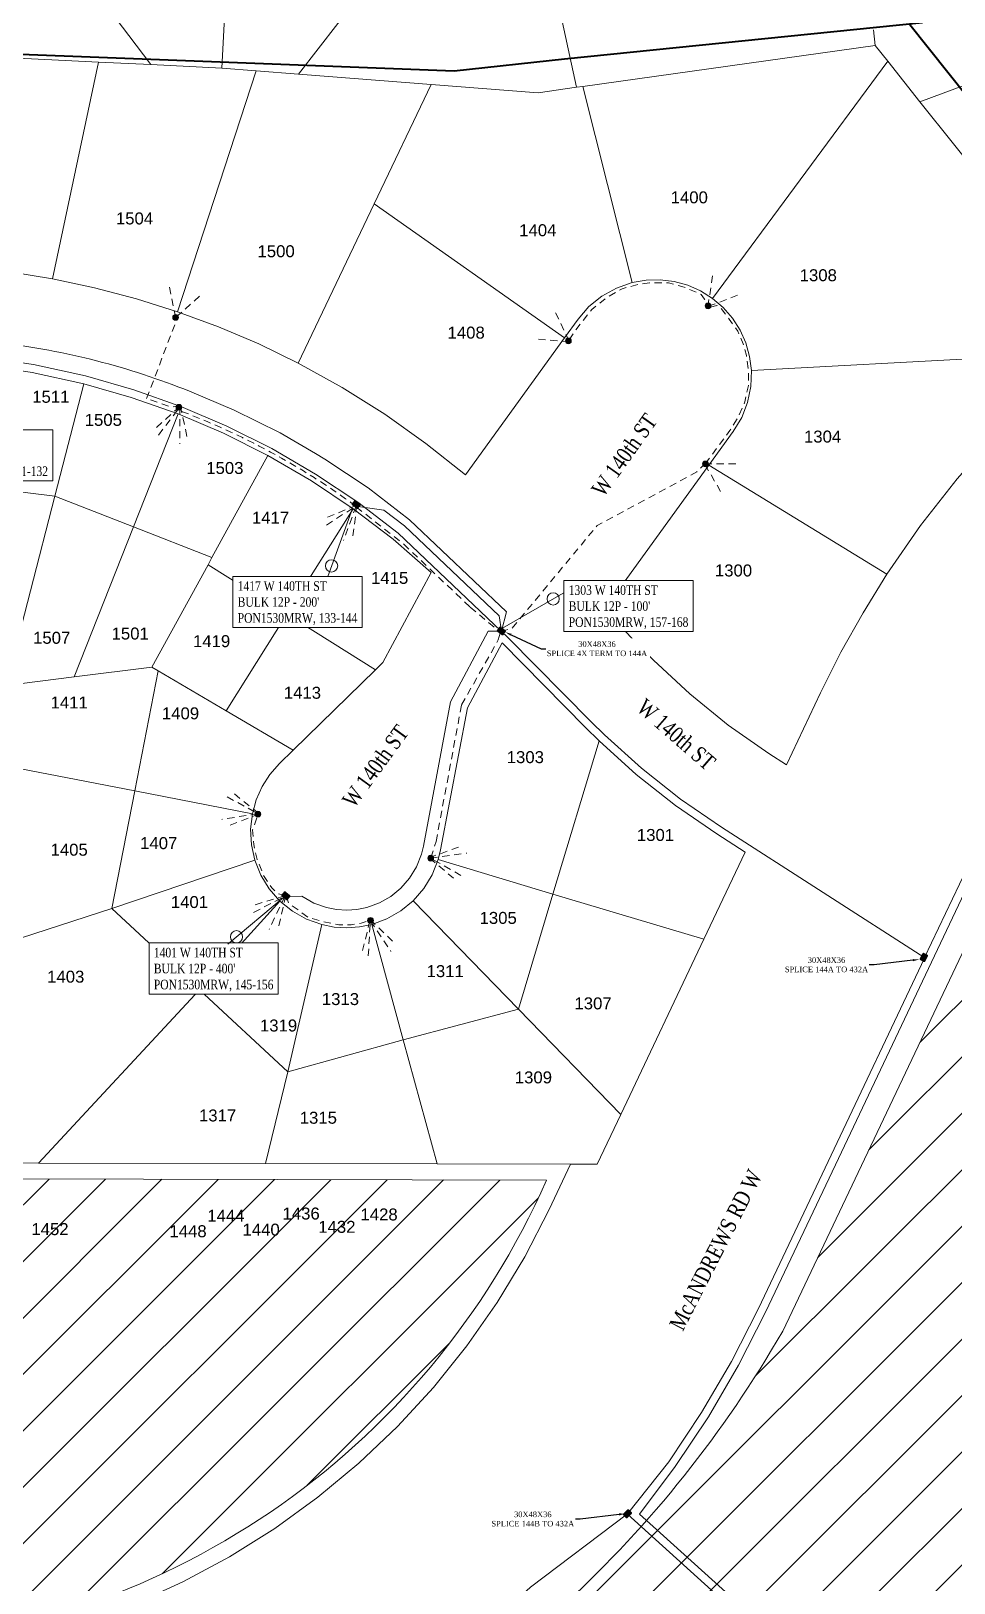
# Model space of a CAD drawing. Header units: feet. Extents: x 865220 to 5618803, y -2240498 to 1935234.
# Drawn here: x 2807128 to 2807706, y 966606 to 967578 of the extents above; entities that cross this region are included whole.
import ezdxf
from ezdxf import colors
from ezdxf.entities.mleader import LeaderData, LeaderLine
from ezdxf.enums import TextEntityAlignment as Align
from ezdxf.lldxf.tags import DXFTag
from ezdxf.math import Vec2, Vec3

# ---------------------------------------------------------------- set-up
doc = ezdxf.new("R2010")
doc.units = ezdxf.units.FT
doc.header["$LTSCALE"] = 0.015
doc.header["$MEASUREMENT"] = 0
doc.linetypes.add('DASHED', pattern=[5, 3, -2])
for name, color, linetype in [('144A', 112, '144A'), ('144B', 112, '144B'), ('432A', 112, '432A'), ('48A', 112, '48A'), ('Dakota County Addresses', 7, 'Continuous'), ('Dakota County Parcels', 7, 'Continuous'), ('DETAIL', 7, 'Continuous'), ('DROP BURIED', 7, 'DASHED'), ('NOTES', 7, 'Continuous'), ('PROP_TEL', 6, 'Continuous'), ('STREET NAME', 7, 'Continuous'), ('TAIL', 1, 'MST'), ('TELEPHONE STRUCT-PROP', 6, 'Continuous'), ('TERMINALS', 7, 'Continuous')]:
    doc.layers.add(name, color=color, linetype=linetype)
doc.layers.add('RUNNING LINE (UNDERGROUND)', color=10, linetype='Continuous', lineweight=40)
doc.layers.add('WORK BOUNDARY', color=110, linetype='Continuous', lineweight=40)
doc.styles.add('Dimensions 100', font='arial.ttf')
doc.styles.add('Line', font='txt.shx', dxfattribs={"height": 3})
doc.styles.add('SIMPLEX', font='times.ttf', dxfattribs={"width": 0.8})
doc.styles.get("Standard").update_dxf_attribs({"font": 'times.ttf'})
doc.styles.add('Utilities', font='arial.ttf', dxfattribs={"height": 2.5})
tags = doc.linetypes.add('144A', pattern='A,80,-5,["144A",Line,S=1.5,R=0,X=0,Y=-1.5],-24', length=109).pattern_tags.tags
tags[6] = DXFTag(74, 10)
tags = doc.linetypes.add('144B', pattern='A,80,-5,["144B",Line,S=1.5,R=0,X=0,Y=-1.5],-24', length=109).pattern_tags.tags
tags[6] = DXFTag(74, 10)
tags = doc.linetypes.add('432A', pattern='A,80,-5,["432A",Line,S=1.5,R=0,X=0,Y=-1.5],-24', length=109).pattern_tags.tags
tags[6] = DXFTag(74, 10)
tags = doc.linetypes.add('48A', pattern='A,80,-5,["48A",Line,S=1.5,R=0,X=0,Y=-1.5],-20', length=105).pattern_tags.tags
tags[6] = DXFTag(74, 10)
tags = doc.linetypes.add('MST', pattern='A,5,-5,5,-5,["TAIL",Line,S=1.5,R=0,X=0,Y=-1.5],-20', length=40).pattern_tags.tags
tags[10] = DXFTag(74, 10)

# ---------------------------------------------------------------- blocks, each defined once
blk = doc.blocks.new('ACMAP_ANN_TEMPLATE_Dakota County Addresses')
at = {"layer": 'Dakota County Addresses', "style": 'Dimensions 100'}
blk.add_attdef('DakotaCountyAddress', text='', height=50, dxfattribs=at).set_placement((0, 0), align=Align.CENTER)
blk = doc.blocks.new('NEW HH')
at = {"ltscale": 40, "true_color": 0xffffff}
h = blk.add_hatch(color=7, dxfattribs=at)
h.dxf.hatch_style = 1
h.paths.add_polyline_path([(-0.061, -0.031, 0.414214), (-0.046, -0.046), (0.046, -0.046, 0.414214), (0.061, -0.031), (0.061, 0.031, 0.414214), (0.046, 0.046), (-0.046, 0.046, 0.414214), (-0.061, 0.031)])
at = {"layer": 'RUNNING LINE (UNDERGROUND)', "color": 6, "lineweight": 0, "const_width": 0.005, "flags": 128}
blk.add_lwpolyline([(-0.061, 0.031), (-0.061, -0.031, 0.414214), (-0.046, -0.046), (0.046, -0.046, 0.414214), (0.061, -0.031), (0.061, 0.031, 0.414214), (0.046, 0.046), (-0.046, 0.046, 0.414214)], format="xyb", close=True, dxfattribs=at)
at = {"layer": 'TELEPHONE STRUCT-PROP', "color": 18, "true_color": 0x000000, "style": 'Utilities'}
blk.add_text('HH', height=0.05, dxfattribs=at).set_placement((0, 0), align=Align.MIDDLE_CENTER)
blk = doc.blocks.new('Proposed FlowerPot')
at = {"lineweight": 5, "ltscale": 100, "true_color": 0xffffff}
h = blk.add_hatch(color=7, dxfattribs=at)
h.dxf.hatch_style = 1
h.paths.add_polyline_path([(-0.06, 0, 0.414214), (0, -0.06, 0.414214), (0.06, 0, 0.414214), (0, 0.06, 0.414214)])
at = {"lineweight": 5, "ltscale": 100}
blk.add_circle((0, 0), 0.0604, dxfattribs=at)
at = {"layer": 'RUNNING LINE (UNDERGROUND)', "color": 6, "lineweight": 5, "const_width": 0.00907, "flags": 128}
blk.add_lwpolyline([(-0.06, 0, -0.414214), (0, 0.06, -0.414214), (0.06, 0, -0.414214), (0, -0.06, -0.414214), (-0.06, 0)], format="xyb", dxfattribs=at)
at = {"color": 18, "linetype": 'ByBlock', "lineweight": 5, "ltscale": 100, "true_color": 0x000000, "style": 'Dimensions 100'}
blk.add_text('F', height=0.0744, dxfattribs=at).set_placement((-0.029, -0.037))
blk = doc.blocks.new('TERMINAL')
at = {"lineweight": 5, "ltscale": 0.5, "flags": 128}
blk.add_lwpolyline([(-0.07, -0.65), (-0.07, 44.75)], dxfattribs=at)
at = {"lineweight": 5, "ltscale": 0.5}
blk.add_circle((-0.07, 37.61), 3.83, dxfattribs=at)

msp = doc.modelspace()

# ---------------------------------------------------------------- hatches: boundary and pattern name
at = {"layer": 'NOTES', "lineweight": 5, "ltscale": 100}
h = msp.add_hatch(dxfattribs=at)
h.set_pattern_fill('ANSI31', color=30, scale=200)
edge = h.paths.add_edge_path()
edge.add_arc((2805562.9, 967567.77), 1316.08, 280.27088, 289.14718)
edge.add_arc((2807121.93, 963448.79), 3088.79, 104.28152, 111.40668, ccw=False)
edge.add_line((2806359.96, 966442.13), (2806839.68, 966548.74))
edge.add_arc((2807023.88, 965534.63), 1030.7, 90.12884, 100.29437, ccw=False)
edge.add_arc((2807001.49, 967056.18), 491.26, 272.3417, 336.23602)
edge.add_line((2807451.09, 966858.21), (2807114.79, 966859))
edge.add_line((2807114.79, 966859), (2806712.47, 966850.16))
edge.add_line((2806712.47, 966850.16), (2805791.33, 966822.85))
edge.add_line((2805791.33, 966822.85), (2805797.56, 966272.78))

# ---------------------------------------------------------------- linework, layer by layer
at = {"layer": '144A', "lineweight": 5, "ltscale": 100, "flags": 128}
msp.add_lwpolyline([(2806163.47, 967104.7), (2806164.04, 967105.03), (2806169.72, 967108.25), (2806196.43, 967122.89), (2806223.76, 967136.58), (2806264.05, 967154.05), (2806306.04, 967170.26), (2806308.09, 967170.03), (2806308.54, 967170.05), (2806308.99, 967170.13), (2806309.87, 967170.46), (2806459.07, 967217.94), (2806520.25, 967237.41), (2806617.23, 967268.27), (2806702, 967295.25), (2806829.15, 967335.72), (2806885.67, 967353.7), (2806911.88, 967361.27), (2806944.95, 967368.67), (2806978.46, 967373.84), (2807012.22, 967376.77), (2807040.55, 967377.46), (2807068.85, 967376.57), (2807097.08, 967374.1), (2807130.04, 967369.15), (2807162.62, 967362.06), (2807192.73, 967353.43), (2807222.26, 967342.98), (2807251.07, 967330.68), (2807279.07, 967316.66), (2807306.57, 967300.63), (2807333.02, 967282.93), (2807358.28, 967263.57), (2807426.82, 967198.29), (2807479.01, 967145.42), (2807487.42, 967137.12), (2807510.54, 967116.27), (2807534.92, 967096.99), (2807560.56, 967079.28), (2807687.84, 966997.48)], dxfattribs=at)
at = {"layer": '144B', "lineweight": 5, "ltscale": 100, "flags": 128}
msp.add_lwpolyline([(2807501.88, 966648.87), (2807617.88, 966544.01), (2807648.11, 966515.2), (2807676.73, 966484.88), (2807703.7, 966453.09), (2807729.01, 966419.87), (2807747.46, 966394.25), (2807758.24, 966379.29), (2807781.22, 966349.44), (2807806.1, 966321.05), (2807832.74, 966294.29), (2807861.01, 966269.27), (2807890.81, 966246.1), (2807922.03, 966224.86), (2807954.52, 966205.64), (2807988.17, 966188.52), (2808022.76, 966173.6), (2808361.76, 966040.03), (2808370.74, 966068.27), (2808380.16, 966105.26), (2808387.61, 966143.75), (2808392.81, 966182.61), (2808395.74, 966221.7), (2808396.4, 966260.97), (2808395.97, 966304.06), (2808391.95, 966701.22), (2808391.55, 966741.22), (2808390.42, 966862.01), (2808389.52, 966951.05), (2808564.01, 966950.64), (2808568.44, 966950.63), (2808594.67, 966950.57), (2808610.8, 966950.23), (2808653.95, 966948.5), (2808865.41, 966940.02), (2808878.3, 966939.5), (2808910.79, 966937.28), (2808943.03, 966933.26), (2808975.07, 966927.43), (2809079.31, 966905.41), (2809114.35, 966899.25), (2809149.83, 966895.5), (2809185.39, 966894.2), (2809571.62, 966893.3), (2809590.45, 966800.72), (2809594.53, 966772.93), (2809597.08, 966744.96), (2809598.11, 966716.89), (2809598.23, 966703.38), (2809600.95, 966399.49), (2809601.04, 966389.49), (2809601.13, 966379.49), (2809602.76, 966197.49), (2809603.93, 966067.02), (2809603.99, 966059.68), (2809604.12, 966045.21), (2809604.17, 966038.93), (2809607.29, 965690.27), (2809607.47, 965670.27), (2809607.47, 965670.27), (2809607.75, 965640.3), (2809228.98, 965641.74), (2809168.56, 965641.98), (2809128.56, 965642.14), (2809061.36, 965642.4), (2808952.83, 965641.66), (2808776.57, 965642.03)], dxfattribs=at)
at = {"layer": '432A', "lineweight": 5, "ltscale": 85, "flags": 128}
msp.add_lwpolyline([(2806764.53, 966517.33), (2806794.27, 966400.82), (2806917.56, 966418.9), (2806963.7, 966423.16), (2807009.91, 966424.96), (2807023.1, 966425.25), (2807059.37, 966427.5), (2807095.4, 966431.83), (2807131.13, 966438.23), (2807166.43, 966446.69), (2807201.18, 966457.16), (2807235.27, 966469.62), (2807268.59, 966484.03), (2807299.94, 966499.78), (2807330.36, 966517.26), (2807359.77, 966536.41), (2807388.06, 966557.17), (2807415.15, 966579.47), (2807441.06, 966603.34), (2807501.8, 966649.28), (2807527.63, 966681.7), (2807548.18, 966712.61), (2807566.9, 966744.66), (2807583.78, 966777.8), (2807627.45, 966869.95), (2807687.8, 966997.39)], dxfattribs=at)
at = {"layer": '48A', "lineweight": 5, "ltscale": 100, "flags": 128}
msp.add_lwpolyline([(2807687.67, 966997.77), (2807740.2, 967108.08), (2807755.75, 967138.23), (2807773.34, 967167.32), (2807792.85, 967195.17), (2807814.2, 967221.63), (2807837.29, 967246.58), (2807862.01, 967269.93), (2807888.25, 967291.55), (2807915.89, 967311.34), (2807944.81, 967329.23), (2807974.86, 967345.12), (2808005.93, 967358.94), (2808037.85, 967370.64), (2808070.41, 967380.12), (2808268.43, 967430.61), (2808388.18, 967461.16), (2808561.98, 967505.47), (2808701.95, 967541.16), (2808738.68, 967549.81), (2808744.9, 967551.13), (2808747.62, 967551.59), (2808792.52, 967559.96), (2808840.54, 967566.56), (2808888.83, 967570.9), (2808937.27, 967572.98), (2808985.74, 967572.79), (2809023.03, 967570.65), (2809069.88, 967566.17), (2809070.47, 967791.25)], dxfattribs=at)
at = {"layer": 'Dakota County Parcels', "lineweight": 5}
for p, q in [((2807083.49, 967715.35), (2807203.45, 967557.12)), ((2807255.49, 967702.3), (2807247.86, 967554.92)), ((2807295.88, 967551.19), (2807392.7, 967675.9)), ((2807443.63, 967663.54), (2807469.83, 967542.89)), ((2807684.85, 967533.87), (2807856.59, 967597.52)), ((2807655.78, 967578.89), (2807656.84, 967569.09)), ((2807473.85, 967543.45), (2807656.84, 967569.09)), ((2807656.84, 967569.09), (2807664.68, 967559.23)), ((2807070.8, 967563.69), (2807170.68, 967558.74)), ((2807141.81, 967422.91), (2807170.68, 967558.74)), ((2807170.68, 967558.74), (2807203.45, 967557.12)), ((2807555.05, 967410.67), (2807664.68, 967559.23)), ((2807664.68, 967559.23), (2807684.85, 967533.87)), ((2807203.45, 967557.12), (2807247.86, 967554.92)), ((2807220.13, 967402.3), (2807269.29, 967553.25)), ((2807247.86, 967554.92), (2807269.29, 967553.25)), ((2807269.29, 967553.25), (2807295.88, 967551.19)), ((2807295.88, 967551.19), (2807378.95, 967544.72)), ((2807343.18, 967469.84), (2807378.95, 967544.72)), ((2807378.95, 967544.72), (2807445.81, 967539.52)), ((2807445.81, 967539.52), (2807469.83, 967542.89)), ((2807469.83, 967542.89), (2807473.85, 967543.45)), ((2807473.85, 967543.45), (2807504.79, 967420.57)), ((2807684.85, 967533.87), (2807800.75, 967388.14)), ((2807295.56, 967370.14), (2807343.18, 967469.84)), ((2807343.18, 967469.84), (2807462.47, 967386.02)), ((2807462.47, 967386.02), (2807470.84, 967397.58)), ((2807400.3, 967300.18), (2807462.47, 967386.02)), ((2807579.34, 967365.56), (2807786.55, 967376.5)), ((2807143.29, 967286.79), (2807161.4, 967357.21)), ((2807192.56, 967267.62), (2807220.44, 967338.32)), ((2807241.67, 967248.26), (2807276.69, 967312.26)), ((2807552.77, 967306.15), (2807664.13, 967237.83)), ((2807087.19, 967293.71), (2807143.29, 967286.79)), ((2807112.8, 967168.22), (2807143.29, 967286.79)), ((2807143.29, 967286.79), (2807192.56, 967267.62)), ((2807288.66, 967212.8), (2807330.11, 967278.87)), ((2807155.46, 967173.52), (2807192.56, 967267.62)), ((2807192.56, 967267.62), (2807241.67, 967248.26)), ((2807239.23, 967243.8), (2807241.67, 967248.26)), ((2807204.08, 967179.55), (2807239.23, 967243.8)), ((2807239.23, 967243.8), (2807288.66, 967212.8)), ((2807348.65, 967182.49), (2807378.9, 967239.02)), ((2807250.64, 967152.2), (2807288.66, 967212.8)), ((2807288.66, 967212.8), (2807344.08, 967178.03)), ((2807487.12, 967215.49), (2807518.17, 967184.04)), ((2807155.46, 967173.52), (2807204.08, 967179.55)), ((2807204.08, 967179.55), (2807207.97, 967177.27)), ((2807344.08, 967178.03), (2807348.65, 967182.49)), ((2807112.8, 967168.22), (2807155.46, 967173.52)), ((2807193.35, 967102.08), (2807207.97, 967177.27)), ((2807207.97, 967177.27), (2807250.64, 967152.2)), ((2807292.5, 967127.6), (2807344.08, 967178.03)), ((2807601.3, 967118.47), (2807622.68, 967163.63)), ((2807250.64, 967152.2), (2807292.5, 967127.6)), ((2807455.14, 967037.47), (2807483.99, 967133.48)), ((2807283.92, 967119.21), (2807292.5, 967127.6)), ((2807590.23, 967125.59), (2807601.3, 967118.47)), ((2807109.18, 967118.45), (2807193.35, 967102.08)), ((2807179.03, 967028.4), (2807193.35, 967102.08)), ((2807193.35, 967102.08), (2807266.97, 967087.76)), ((2807549.52, 967009.12), (2807575.41, 967063.8)), ((2807179.03, 967028.4), (2807268.49, 967058.78)), ((2807383.32, 967059.05), (2807455.14, 967037.47)), ((2807233.98, 966977.43), (2807284.24, 967033.11)), ((2807367.63, 967033.25), (2807433.48, 966965.37)), ((2807433.48, 966965.37), (2807455.14, 967037.47)), ((2807455.14, 967037.47), (2807549.52, 967009.12)), ((2807114.21, 967007.25), (2807179.03, 967028.4)), ((2807179.03, 967028.4), (2807233.98, 966977.43)), ((2807289.21, 966926.11), (2807310.44, 967018.34)), ((2807341.67, 967018.44), (2807361.43, 966946.1)), ((2807497.54, 966899.32), (2807549.52, 967009.12)), ((2807133.19, 966868.96), (2807233.98, 966977.43)), ((2807233.98, 966977.43), (2807289.21, 966926.11)), ((2807361.43, 966946.1), (2807433.48, 966965.37)), ((2807433.48, 966965.37), (2807497.54, 966899.32)), ((2807289.21, 966926.11), (2807361.43, 966946.1)), ((2807361.43, 966946.1), (2807382.66, 966868.37)), ((2807275.18, 966868.63), (2807289.21, 966926.11)), ((2807482.78, 966868.26), (2807497.54, 966899.32)), ((2807114.69, 966869), (2807133.19, 966868.96)), ((2807133.19, 966868.96), (2807275.18, 966868.63)), ((2807275.18, 966868.63), (2807382.66, 966868.37)), ((2807382.66, 966868.37), (2807466.15, 966868.18)), ((2807452.73, 966839.82), (2807466.15, 966868.18)), ((2807466.15, 966868.18), (2807482.78, 966868.26))]:
    msp.add_line(p, q, dxfattribs=at)
for points in [[(2807141.81, 967422.91), (2807115.14, 967427.23), (2807088.29, 967430.26), (2807061.33, 967432.01)], [(2807220.13, 967402.3), (2807194.36, 967410.42), (2807168.24, 967417.29), (2807141.81, 967422.91)], [(2807555.05, 967410.67), (2807547.59, 967415.36), (2807539.53, 967418.91), (2807531.03, 967421.25), (2807522.28, 967422.31), (2807513.47, 967422.08), (2807504.79, 967420.57)], [(2808269.66, 967425.76), (2808071.73, 967375.3), (2808039.41, 967365.88), (2808007.81, 967354.3), (2807977.05, 967340.62), (2807947.29, 967324.89), (2807918.66, 967307.18), (2807891.3, 967287.58), (2807865.32, 967266.17), (2807840.84, 967243.07), (2807817.98, 967218.36), (2807796.85, 967192.16), (2807777.53, 967164.59), (2807760.11, 967135.78), (2807744.69, 967105.87), (2807631.97, 966867.81), (2807588.27, 966775.59), (2807571.29, 966742.26), (2807552.42, 966709.97), (2807531.72, 966678.82), (2807509.25, 966648.91)], [(2807504.79, 967420.57), (2807494.92, 967417.15), (2807485.79, 967412.06), (2807477.68, 967405.48), (2807470.84, 967397.58)], [(2807295.56, 967370.14), (2807270.94, 967382.08), (2807245.78, 967392.8), (2807220.13, 967402.3)], [(2807487.12, 967215.49), (2807552.77, 967306.15), (2807568.02, 967327.2), (2807573.27, 967335.93), (2807576.97, 967345.41), (2807579.01, 967355.38), (2807579.34, 967365.56), (2807578.23, 967374.3), (2807575.85, 967382.78), (2807572.25, 967390.83), (2807567.51, 967398.26), (2807561.74, 967404.92), (2807555.05, 967410.67)], [(2807786.55, 967376.5), (2807758.9, 967351.73), (2807732.75, 967325.38), (2807708.18, 967297.55), (2807685.28, 967268.34), (2807664.13, 967237.83)], [(2807378.9, 967239.02), (2807355.12, 967259.7), (2807330.11, 967278.87), (2807303.92, 967296.39), (2807276.69, 967312.26), (2807248.96, 967326.15), (2807220.44, 967338.32), (2807191.21, 967348.66), (2807161.4, 967357.21), (2807129.14, 967364.23), (2807096.49, 967369.13), (2807068.56, 967371.57), (2807040.53, 967372.46), (2807012.5, 967371.78), (2806979.06, 967368.88), (2806945.88, 967363.75), (2806913.12, 967356.42), (2806887.12, 967348.92), (2806830.67, 967330.95)], [(2807400.3, 967300.18), (2807375.63, 967319.84), (2807349.89, 967338.1), (2807323.17, 967354.88), (2807295.56, 967370.14)], [(2807664.13, 967237.83), (2807649.22, 967213.72), (2807635.4, 967188.97), (2807622.68, 967163.63)], [(2807284.24, 967033.11), (2807292.1, 967026.73), (2807300.92, 967021.76), (2807310.44, 967018.34), (2807318.19, 967016.82), (2807326.06, 967016.32), (2807333.94, 967016.87), (2807341.67, 967018.44), (2807351.11, 967021.9), (2807359.85, 967026.88), (2807367.63, 967033.25), (2807374.3, 967040.92), (2807379.58, 967049.6), (2807383.32, 967059.05), (2807384.82, 967065.23), (2807401.55, 967154.19), (2807423.26, 967194.77)], [(2807423.26, 967194.77), (2807475.48, 967141.89), (2807483.99, 967133.48), (2807507.31, 967112.45), (2807531.95, 967092.97), (2807557.79, 967075.12), (2807575.41, 967063.8)], [(2807518.17, 967184.04), (2807540.74, 967162.81), (2807564.8, 967143.3), (2807590.23, 967125.59)], [(2807283.92, 967119.21), (2807277.95, 967112.4), (2807273.06, 967104.78), (2807269.38, 967096.5), (2807266.97, 967087.76)], [(2807266.97, 967087.76), (2807265.9, 967078.06), (2807266.41, 967068.31), (2807268.49, 967058.78)], [(2807268.49, 967058.78), (2807272.27, 967049.37), (2807277.57, 967040.73), (2807284.24, 967033.11)], [(2807223.42, 966606.55), (2807252.77, 966622.32), (2807281.01, 966640.01), (2807308, 966659.55), (2807333.62, 966680.86), (2807357.77, 966703.83), (2807380.32, 966728.36), (2807401.18, 966754.34), (2807420.26, 966781.66), (2807437.47, 966810.2), (2807452.73, 966839.82)], [(2808255.91, 966087.11), (2808024.67, 966178.22), (2807990.29, 966193.05), (2807956.93, 966210.02), (2807924.71, 966229.08), (2807893.76, 966250.14), (2807864.2, 966273.12), (2807836.17, 966297.93), (2807809.76, 966324.46), (2807785.09, 966352.62), (2807762.25, 966382.28), (2807751.51, 966397.18), (2807733.02, 966422.84), (2807707.6, 966456.23), (2807680.45, 966488.22), (2807651.65, 966518.73), (2807621.28, 966547.68), (2807509.25, 966648.91)], [(2807120.15, 966569.01), (2807146.71, 966576.24), (2807172.82, 966584.93), (2807198.42, 966595.04), (2807223.42, 966606.55)]]:
    msp.add_lwpolyline(points, dxfattribs=at)
at = {"layer": 'DROP BURIED', "lineweight": 5, "ltscale": 100}
for points in [[(2807570.74, 967412.68), (2807552.08, 967405.5), (2807555.19, 967425.26)], [(2807233.96, 967411.95), (2807219.01, 967398.67), (2807214.98, 967418.26)], [(2807200.78, 967347.86), (2807219.94, 967398.24)], [(2807456.79, 967401.62), (2807465.44, 967383.58), (2807445.5, 967385.11)], [(2807207.07, 967329.83), (2807221.87, 967343.28), (2807226.12, 967323.74)], [(2807208.22, 967325.06), (2807221.54, 967342.54), (2807221.56, 967319.53)], [(2807560.1, 967289.66), (2807550.09, 967306.97), (2807570.09, 967306.99)], [(2807313.43, 967268.65), (2807331.89, 967280.59), (2807324.11, 967258.93)], [(2807313.96, 967273.53), (2807332.44, 967281.17), (2807329.82, 967261.34)], [(2807332.05, 967280.02), (2807361.72, 967256.72), (2807403.34, 967217.16), (2807420.17, 967202.98)], [(2807378.73, 967060.25), (2807381.98, 967070.37), (2807397.92, 967156), (2807420.94, 967196.64), (2807422.39, 967201.82)], [(2807251.18, 967098.29), (2807270.55, 967087.91), (2807247.84, 967084.24)], [(2807255.7, 967100.19), (2807271.33, 967087.7), (2807252.71, 967080.41)], [(2807392.97, 967047.32), (2807377.69, 967060.22), (2807396.5, 967067.01)], [(2807397.54, 967049.09), (2807378.46, 967060), (2807401.26, 967063.05)], [(2807267.79, 967026.01), (2807287.35, 967036.04), (2807277.44, 967015.27)], [(2807268.8, 967030.81), (2807287.96, 967036.56), (2807283.36, 967017.1)], [(2807335.92, 967002.01), (2807340.67, 967021.43), (2807355.12, 967007.61)], [(2807339.54, 966998.7), (2807340.81, 967020.64), (2807353.7, 967001.58)]]:
    msp.add_lwpolyline(points, dxfattribs=at)
at = {"layer": 'DROP BURIED', "lineweight": 5, "ltscale": 100, "flags": 128}
for points in [[(2807465.22, 967384.74), (2807469.33, 967390.94), (2807479.5, 967403.74), (2807489.32, 967411.47), (2807498.46, 967416.7), (2807509.11, 967419.56), (2807515.66, 967420.4), (2807527.44, 967420.4), (2807537.32, 967417.75), (2807547.91, 967413.09), (2807550.07, 967410.1), (2807552.16, 967405.09)], [(2807550.45, 967306.97), (2807565.95, 967327.88), (2807571.12, 967336.37), (2807575.34, 967345.88), (2807577.46, 967356.06), (2807577.46, 967365.56), (2807576.31, 967374.8), (2807574.28, 967382.18), (2807570.85, 967390.06), (2807565.49, 967397.68), (2807559.79, 967405.03), (2807557.81, 967406.19), (2807553.57, 967405.22)], [(2807221.87, 967343.28), (2807216.1, 967342.63), (2807200.78, 967347.86)], [(2807422.48, 967201.91), (2807429.43, 967203.93), (2807482.88, 967268.34), (2807545.14, 967301.9), (2807550.45, 967306.97)], [(2807287.63, 967036.59), (2807282.66, 967037.73), (2807279.18, 967041.31), (2807273.79, 967049.47), (2807269.94, 967059.16), (2807267.81, 967068.55), (2807267.12, 967077.79), (2807270.52, 967087.2)], [(2807288.23, 967036.26), (2807289.59, 967031.94), (2807301.74, 967023.03), (2807311.48, 967020.06), (2807321.09, 967018.19), (2807328.78, 967018.19), (2807335.06, 967019.2), (2807340.33, 967021.02)]]:
    msp.add_lwpolyline(points, dxfattribs=at)
at = {"layer": 'DROP BURIED', "lineweight": 5, "ltscale": 100}
msp.add_lwpolyline([(2807331.78, 967280.54, 0.068057), (2807220.77, 967340.65)], format="xyb", dxfattribs=at)
at = {"layer": 'NOTES', "color": 30, "lineweight": 5, "ltscale": 100, "flags": 128}
msp.add_lwpolyline([(2805797.56, 966272.78, 0.03875), (2805994.56, 966324.5, -0.031099), (2806359.96, 966442.13), (2806839.68, 966548.74, -0.044385), (2807021.56, 966565.33, 0.286246), (2807451.09, 966858.21), (2807114.79, 966859), (2806712.47, 966850.16), (2805791.33, 966822.85)], format="xyb", close=True, dxfattribs=at)
at = {"layer": 'TAIL', "lineweight": 5, "ltscale": 100, "flags": 128}
msp.add_lwpolyline([(2807098.01, 967373.87), (2807109.36, 967382.81, -0.065429), (2807227.54, 967352.54), (2807255.68, 967340.68), (2807284.31, 967326.34), (2807306.52, 967313.39), (2807312.4, 967309.96), (2807339.43, 967291.88), (2807365.44, 967271.95), (2807426.04, 967214.29), (2807422.99, 967202.25)], format="xyb", dxfattribs=at)
for points in [[(2807331.78, 967280.54), (2807349.35, 967277.98), (2807362.19, 967268.14), (2807421.38, 967211.82), (2807422.99, 967202.25)], [(2807288.23, 967035.95), (2807297.97, 967036.05), (2807305.51, 967031.8), (2807313.38, 967028.97), (2807319.6, 967027.75), (2807326.03, 967027.35), (2807332.46, 967027.79), (2807338.67, 967029.05), (2807346.47, 967031.91), (2807353.6, 967035.98), (2807359.94, 967041.17), (2807365.38, 967047.43), (2807369.69, 967054.52), (2807372.81, 967062.4), (2807374.07, 967067.55), (2807391.05, 967157.89), (2807414.64, 967202.09), (2807422.67, 967202.19)]]:
    msp.add_lwpolyline(points, dxfattribs=at)
at = {"layer": 'WORK BOUNDARY', "ltscale": 50, "flags": 128}
for points in [[(2804166.47, 965487.11), (2805906.77, 965519.76), (2806966.93, 965560.67), (2809646.5, 965540.41), (2810561.43, 965418.8), (2810895.47, 965359.75), (2810780.44, 965811.75), (2810612.04, 966360.83), (2810098.16, 967658.07), (2809877.08, 967567.55), (2809652.41, 967541.65), (2809650.54, 967618.48), (2809641.35, 968182.84), (2808970.04, 968157.49), (2808539.33, 967891.82), (2808448.21, 967596.32), (2808366.09, 967565.84), (2807960.73, 967457.99), (2807836.84, 967383.16), (2807678.49, 967581.97)], [(2807686.5, 967583.3), (2807462.31, 967560.62), (2807393.36, 967552.97), (2806899.2, 967572.11), (2806620.71, 967499.97), (2806189.02, 967373.56), (2805973.81, 967361.47), (2805750.65, 967352.51), (2805750.65, 966652.56), (2805236.29, 966652.56)]]:
    msp.add_lwpolyline(points, dxfattribs=at)

# ---------------------------------------------------------------- block references
at = {"lineweight": 5, "xscale": 40.00000000000001, "yscale": 40.00000000000001, "zscale": 40.00000000000001}
for p, rotation in [((2807332, 967281.52), 323.2419103394614), ((2807422.83, 967202.3), 323.2419103394614), ((2807287.93, 967036.4), 320.8001581279649), ((2807687.28, 966997.77), 62.46706457408401), ((2807501.79, 966649.22), 224.4210727938074)]:
    msp.add_blockref('NEW HH', p, dxfattribs=dict(at, rotation=rotation))
at = {"layer": 'Dakota County Addresses', "lineweight": 5, "xscale": 0.15, "yscale": 0.15, "zscale": 0.15}
for p, values in [((2807540.47, 967470.2), {'DakotaCountyAddress': '1400'}), ((2807193.22, 967456.99), {'DakotaCountyAddress': '1504'}), ((2807445.66, 967449.61), {'DakotaCountyAddress': '1404'}), ((2807281.85, 967436.44), {'DakotaCountyAddress': '1500'}), ((2807621.23, 967421.42), {'DakotaCountyAddress': '1308'}), ((2807400.81, 967385.46), {'DakotaCountyAddress': '1408'}), ((2807140.84, 967345.25), {'DakotaCountyAddress': '1511'}), ((2807173.68, 967330.78), {'DakotaCountyAddress': '1505'}), ((2807623.92, 967320.32), {'DakotaCountyAddress': '1304'}), ((2807249.76, 967300.66), {'DakotaCountyAddress': '1503'}), ((2807278.36, 967269.5), {'DakotaCountyAddress': '1417'}), ((2807352.91, 967231.81), {'DakotaCountyAddress': '1415'}), ((2807568.16, 967236.45), {'DakotaCountyAddress': '1300'}), ((2807141.36, 967194.26), {'DakotaCountyAddress': '1507'}), ((2807190.51, 967196.93), {'DakotaCountyAddress': '1501'}), ((2807241.47, 967192.16), {'DakotaCountyAddress': '1419'}), ((2807152.31, 967153.73), {'DakotaCountyAddress': '1411'}), ((2807298.32, 967159.83), {'DakotaCountyAddress': '1413'}), ((2807222, 967146.92), {'DakotaCountyAddress': '1409'}), ((2807437.85, 967119.49), {'DakotaCountyAddress': '1303'}), ((2807208.36, 967065.63), {'DakotaCountyAddress': '1407'}), ((2807519.33, 967070.74), {'DakotaCountyAddress': '1301'}), ((2807152.31, 967061.5), {'DakotaCountyAddress': '1405'}), ((2807227.59, 967028.72), {'DakotaCountyAddress': '1401'}), ((2807420.86, 967018.78), {'DakotaCountyAddress': '1305'}), ((2807150.16, 966981.96), {'DakotaCountyAddress': '1403'}), ((2807387.69, 966985.42), {'DakotaCountyAddress': '1311'}), ((2807322.12, 966967.93), {'DakotaCountyAddress': '1313'}), ((2807480.24, 966965.23), {'DakotaCountyAddress': '1307'}), ((2807283.38, 966951.36), {'DakotaCountyAddress': '1319'}), ((2807442.9, 966918.86), {'DakotaCountyAddress': '1309'}), ((2807245.21, 966895), {'DakotaCountyAddress': '1317'}), ((2807308.28, 966893.58), {'DakotaCountyAddress': '1315'}), ((2807250.41, 966832.17), {'DakotaCountyAddress': '1444'}), ((2807297.51, 966833.57), {'DakotaCountyAddress': '1436'}), ((2807346.29, 966832.98), {'DakotaCountyAddress': '1428'}), ((2807140.3, 966823.81), {'DakotaCountyAddress': '1452'}), ((2807226.72, 966822.49), {'DakotaCountyAddress': '1448'}), ((2807272.46, 966823.48), {'DakotaCountyAddress': '1440'}), ((2807319.89, 966825.23), {'DakotaCountyAddress': '1432'})]:
    msp.add_blockref('ACMAP_ANN_TEMPLATE_Dakota County Addresses', p, dxfattribs=at).add_auto_attribs(values)
at = {"layer": 'PROP_TEL', "lineweight": 5, "xscale": 30, "yscale": 30, "zscale": 30}
for p in [(2807552.2, 967405.99), (2807218.91, 967398.74), (2807464.79, 967383.99), (2807221.01, 967342.45), (2807270.47, 967087.56), (2807378.62, 967059.97), (2807340.93, 967021)]:
    msp.add_blockref('Proposed FlowerPot', p, dxfattribs=at)
at = {"layer": 'PROP_TEL', "lineweight": 5, "xscale": 30.00000000000001, "yscale": 30.00000000000001, "zscale": 30.00000000000001, "rotation": 238.1713074541039}
msp.add_blockref('Proposed FlowerPot', (2807550.59, 967306.93), dxfattribs=at)
at = {"layer": 'TERMINALS', "lineweight": 5, "ltscale": 0.5, "rotation": 300.0000000000001}
msp.add_blockref('TERMINAL', (2807422.74, 967203.48), dxfattribs=at)

# ---------------------------------------------------------------- texts
at = {"layer": 'STREET NAME', "lineweight": 5, "ltscale": 40, "width": 0.8}
for s, rotation, p in [('W 140th ST ', 54.66117, (2807486.78, 967285.55)), ('W 140th ST ', 318.92715, (2807506.78, 967152.99)), ('W 140th ST ', 53.97144, (2807330.68, 967090.79)), ('McANDREWS RD W ', 62.98729, (2807536.47, 966763.18))]:
    msp.add_text(s, height=10, rotation=rotation, dxfattribs=at).set_placement(p)

# ---------------------------------------------------------------- next in the draw order: texts
at = {"layer": 'TERMINALS', "lineweight": 5, "ltscale": 0.5, "char_height": 6, "attachment_point": 1, "style": 'SIMPLEX', "bg_fill": 19, "box_fill_scale": 1.5, "bg_fill_color": 256, "bg_fill_transparency": 0}
for s, insert in [("1511 W 140TH ST^JBULK 12P - 500'\\PPON1530MRW, 121-132", (2807064.17, 967325.37)), ("1303 W 140TH ST^JBULK 12P - 100'\\PPON1530MRW, 157-168", (2807465, 967230.86)), ("1401 W 140TH ST^JBULK 12P - 400'\\PPON1530MRW, 145-156", (2807205.28, 967003.81))]:
    msp.add_mtext(s, dxfattribs=dict(at, insert=insert))

# ---------------------------------------------------------------- next in the draw order: hatches: boundary and pattern name
at = {"layer": 'NOTES', "lineweight": 5, "ltscale": 100}
h = msp.add_hatch(dxfattribs=at)
h.set_pattern_fill('ANSI31', color=5, scale=200)
edge = h.paths.add_edge_path()
edge.add_line((2808585.75, 966658.36), (2808679.45, 966570.97))
edge.add_line((2808679.45, 966570.97), (2808784.86, 966570.97))
edge.add_line((2808784.86, 966570.97), (2808920.71, 966667.72))
edge.add_line((2808920.71, 966667.72), (2808911.34, 966688.01))
edge.add_line((2808911.34, 966688.01), (2809026.12, 966839.38))
edge.add_line((2809026.12, 966839.38), (2809145.11, 966908.2))
edge.add_line((2809145.11, 966908.2), (2809580.79, 966912.1))
edge.add_line((2809580.79, 966912.1), (2809575.36, 967518.23))
edge.add_line((2809575.36, 967518.23), (2809295.05, 967522.13))
edge.add_line((2809295.05, 967522.13), (2809042.07, 967556.46))
edge.add_arc((2808991.4, 966235.6), 1321.83, 87.80277, 104.00068)
edge.add_line((2808671.6, 967518.17), (2808403, 967446.38))
edge.add_line((2808403, 967446.38), (2808407.65, 966964.59))
edge.add_line((2808407.65, 966964.59), (2808623.94, 966965.13))
edge.add_line((2808623.94, 966965.13), (2808630.98, 966738.85))
edge.add_line((2808630.98, 966738.85), (2808608.33, 966689.69))
edge.add_line((2808608.33, 966689.69), (2808585.75, 966658.36))
edge = h.paths.add_edge_path()
edge.add_line((2808567.78, 966371.89), (2808568.96, 966038.58))
edge.add_line((2808568.96, 966038.58), (2808782.28, 966038.58))
edge.add_line((2808782.28, 966038.58), (2809009.74, 965920.81))
edge.add_arc((2809084.84, 966597.94), 681.29, 263.67137, 306.6769)
edge.add_arc((2809559.5, 965978.94), 99.29, 82.81943, 133.01261, ccw=False)
edge.add_line((2809571.91, 966077.45), (2809729.53, 966057.29))
edge.add_line((2809729.53, 966057.29), (2809731.8, 965834.8))
edge.add_line((2809731.8, 965834.8), (2810136.34, 965829.57))
edge.add_line((2810136.34, 965829.57), (2810457.06, 965805.2))
edge.add_line((2810457.06, 965805.2), (2810531.7, 965807.42))
edge.add_line((2810531.7, 965807.42), (2810491.81, 966235.39))
edge.add_arc((2809026.52, 965994.51), 1484.96, 9.33547, 22.10315)
edge.add_line((2810402.35, 966553.26), (2810199.74, 967067.35))
edge.add_line((2810199.74, 967067.35), (2810185.7, 967061.45))
edge.add_line((2810185.7, 967061.45), (2809983.86, 967561.78))
edge.add_arc((2809631.24, 969102.52), 1580.57, 273.00627, 282.89117, ccw=False)
edge.add_line((2809714.13, 967524.12), (2809719.79, 966815.4))
edge.add_line((2809719.79, 966815.4), (2809038.25, 966820.6))
edge.add_line((2809038.25, 966820.6), (2808936.77, 966687.91))
edge.add_line((2808936.77, 966687.91), (2808953.14, 966664.12))
edge.add_line((2808953.14, 966664.12), (2808567.78, 966371.89))
h.paths.add_polyline_path([(2808410.39, 966316.13), (2808546.88, 966314.54), (2808549.26, 966391.46), (2808764.31, 966550.06), (2808657.18, 966550.85), (2808553.23, 966658.7), (2808586.62, 966697.87), (2808609.63, 966739.11), (2808608.84, 966874.71), (2808407.28, 966873.92)])
edge = h.paths.add_edge_path()
edge.add_line((2809727.52, 965824.07), (2810138.65, 965815.63))
edge.add_line((2810138.65, 965815.63), (2810540.62, 965793.12))
edge.add_arc((2809798.1, 965733.81), 744.89, -11.25725, 4.56668, ccw=False)
edge.add_line((2810528.65, 965588.4), (2810520.2, 965532.12))
edge.add_arc((2809474.87, 961792.5), 3882.98, 74.38285, 81.42009)
edge.add_line((2810054.17, 965632.02), (2809934.49, 965637.64))
edge.add_line((2809934.49, 965637.64), (2809816.22, 965639.76))
edge.add_arc((2809802.02, 965705.74), 67.5, 178.08732, 282.14544, ccw=False)
edge.add_line((2809734.56, 965707.99), (2809727.52, 965824.07))
edge = h.paths.add_edge_path()
edge.add_line((2809233.93, 965909.15), (2809238.2, 965652.76))
edge.add_line((2809238.2, 965652.76), (2809596.75, 965650.2))
edge.add_line((2809596.75, 965650.2), (2809591.65, 966058.74))
edge.add_line((2809591.65, 966058.74), (2809561.31, 966060.45))
edge.add_arc((2809560.75, 966002.94), 57.51, 89.44287, 134.12722)
edge.add_arc((2809109.13, 966546.08), 649.05, 281.08551, 309.3547, ccw=False)
edge = h.paths.add_edge_path()
edge.add_line((2808365.25, 966005.54), (2808715.02, 966005.48))
edge.add_arc((2808711.74, 965766.06), 239.44, 68.11423, 89.21511, ccw=False)
edge.add_line((2808800.99, 965988.25), (2808929.67, 965920.23))
edge.add_arc((2809101.98, 966504.65), 609.29, 253.5725, 281.12869)
edge.add_line((2809219.58, 965906.81), (2809219.27, 965655.55))
edge.add_line((2809219.27, 965655.55), (2808239.39, 965656.03))
edge.add_arc((2808797.1, 965620.77), 558.82, 151.35134, 176.38214, ccw=False)
edge.add_arc((2807720.28, 966255.64), 691.75, 327.96367, 338.80563)
edge = h.paths.add_edge_path()
edge.add_line((2807282.68, 966470.33), (2807281.86, 966007.55))
edge.add_line((2807281.86, 966007.55), (2807784.52, 966010.61))
edge.add_line((2807784.52, 966010.61), (2808138.75, 965858.02))
edge.add_arc((2808724.97, 965664.57), 617.31, 146.70126, 161.73758, ccw=False)
edge.add_arc((2807713.8, 966255.33), 555.57, 333.04343, 357.73789)
edge.add_line((2808268.93, 966233.4), (2808258.21, 967401.12))
edge.add_line((2808258.21, 967401.12), (2808054.94, 967355.26))
edge.add_arc((2808218.31, 966862.81), 518.84, 108.35402, 149.69718)
edge.add_line((2807770.36, 967124.6), (2807599, 966763.71))
edge.add_arc((2806967.39, 967127.51), 728.89, 295.62972, 330.05855, ccw=False)
edge = h.paths.add_edge_path()
edge.add_line((2807082.63, 965634.2), (2808099.29, 965629.81))
edge.add_arc((2808764.44, 965625.34), 665.17, 160.85984, 179.61477, ccw=False)
edge.add_line((2808136.04, 965843.43), (2807779.07, 965989.62))
edge.add_line((2807779.07, 965989.62), (2807301.05, 965990.41))
edge.add_line((2807301.05, 965990.41), (2807252.97, 965983.44))
edge.add_line((2807252.97, 965983.44), (2807052.6, 965919.16))
edge.add_arc((2806214.66, 965686.81), 869.56, -3.46855, 15.49852, ccw=False)
edge = h.paths.add_edge_path()
edge.add_line((2805799.88, 966123.75), (2805804.29, 965664.44))
edge.add_arc((2805867.21, 965669.71), 63.14, 184.79065, 276.35137)
edge.add_line((2805874.19, 965606.96), (2806982.33, 965630.76))
edge.add_arc((2805918.21, 965635.82), 1064.14, 359.72749, 377.86959)
edge.add_line((2806931.01, 965962.35), (2807216.98, 966057.23))
edge.add_line((2807216.98, 966057.23), (2807258.57, 966062.53))
edge.add_line((2807258.57, 966062.53), (2807263.89, 966459.05))
edge.add_arc((2807017.92, 967009.78), 603.17, 266.45764, 294.06724, ccw=False)
edge.add_arc((2807039.71, 965178.24), 1230.94, 92.75015, 102.23244)
edge.add_line((2806778.9, 966381.24), (2806388.35, 966298.09))
edge.add_arc((2807358.1, 962690.22), 3735.93, 105.04474, 110.6643)
edge.add_arc((2805548.25, 967591.24), 1488.9, 279.73013, 289.27441, ccw=False)
h.paths.add_polyline_path([(2805252.15, 966609.13), (2805648.68, 966621.88), (2805652.42, 966179.09), (2805630.03, 966177.12), (2805633.96, 965749.06), (2805605.49, 965604.87), (2805073.51, 965590.16), (2805061.73, 966120.8), (2805252.13, 966145.55)])
h.paths.add_polyline_path([(2804003.41, 966097.04), (2804010.91, 965573.61), (2805044.98, 965588.61), (2805037.48, 966121.04)])

# ---------------------------------------------------------------- next in the draw order: linework, layer by layer
at = {"layer": 'NOTES', "color": 5, "lineweight": 5, "ltscale": 100, "flags": 128}
msp.add_lwpolyline([(2807282.68, 966470.33), (2807281.86, 966007.55), (2807784.52, 966010.61), (2808138.75, 965858.02, -0.065703), (2808209, 966003.48, 0.108169), (2808268.93, 966233.4), (2808258.21, 967401.12), (2808054.94, 967355.26, 0.182376), (2807770.36, 967124.6), (2807599, 966763.71, -0.151364)], format="xyb", close=True, dxfattribs=at)

# ---------------------------------------------------------------- next in the draw order: block references
at = {"layer": 'TERMINALS', "lineweight": 5, "ltscale": 0.5, "rotation": 129.9503113127118}
msp.add_blockref('TERMINAL', (2807285.86, 967034.93), dxfattribs=at)

# ---------------------------------------------------------------- next in the draw order: texts
at = {"layer": 'TERMINALS', "lineweight": 5, "ltscale": 0.5, "insert": (2807257.79, 967233.46), "char_height": 6, "attachment_point": 1, "style": 'SIMPLEX', "bg_fill": 19, "box_fill_scale": 1.5, "bg_fill_color": 256, "bg_fill_transparency": 0}
msp.add_mtext("1417 W 140TH ST^JBULK 12P - 200'\\PPON1530MRW, 133-144", dxfattribs=at)

# ---------------------------------------------------------------- next in the draw order: leaders
at = {"layer": 'DETAIL', "lineweight": 5, "ltscale": 5}
ml = msp.add_multileader_mtext('Standard', dxfattribs=at)
ml.set_content('30X48X36\\PSPLICE 4X TERM TO 144A', color=256)
ml.set_leader_properties()
ml.build(insert=Vec2(0, 0))
ml.multileader.update_dxf_attribs({"has_text_frame": 1, "text_left_attachment_type": 2, "text_right_attachment_type": 2, "dogleg_length": 3})
ctx = ml.context
ctx.base_point, ctx.char_height, ctx.landing_gap_size, ctx.plane_origin = Vec3(2807450.66, 967191.16), 3.5, 1.5, Vec3(2807447.43, 967236.17)
ctx.left_attachment, ctx.right_attachment, ctx.text_align_type = 2, 2, 1
notes = []
notes.append((ctx, [(1, (1, 1, 0), (2807447.66, 967191.16), (1, 0), 3, [(0, [(2807425.29, 967201.59)], 0, [])])]))
ctx.mtext.insert, ctx.mtext.alignment, ctx.mtext.flow_direction = Vec3(2807482.69, 967195.86), 2, 5
ctx.mtext.has_bg_fill, ctx.mtext.bg_color, ctx.mtext.bg_scale_factor, ctx.mtext.bg_transparency, ctx.mtext.use_window_bg_color = 1, -1027028792, 1.5, 0, 1
ml = msp.add_multileader_mtext('Standard', dxfattribs=at)
ml.set_content('30X48X36\\PSPLICE 144A TO 432A', color=256)
ml.set_leader_properties()
ml.build(insert=Vec2(0, 0))
ml.multileader.update_dxf_attribs({"has_text_frame": 1, "text_left_attachment_type": 2, "text_right_attachment_type": 2, "dogleg_length": 3})
ctx = ml.context
ctx.base_point, ctx.char_height, ctx.landing_gap_size, ctx.plane_origin = Vec3(2807599.57, 966993.14), 3.5, 1.5, Vec3(2807708.74, 967029.47)
ctx.left_attachment, ctx.right_attachment, ctx.text_align_type = 2, 2, 1
notes.append((ctx, [(0, (1, 1, 0), (2807656.16, 966993.14), (-1, 0), 3, [(0, [(2807684.48, 966996.52)], 0, [])])]))
ctx.mtext.insert, ctx.mtext.alignment, ctx.mtext.flow_direction = Vec3(2807626.37, 966997.85), 2, 5
ctx.mtext.has_bg_fill, ctx.mtext.bg_color, ctx.mtext.bg_scale_factor, ctx.mtext.bg_transparency, ctx.mtext.use_window_bg_color = 1, -1027028792, 1.5, 0, 1
ml = msp.add_multileader_mtext('Standard', dxfattribs=at)
ml.set_content('30X48X36\\PSPLICE 144B TO 432A', color=256)
ml.set_leader_properties()
ml.build(insert=Vec2(0, 0))
ml.multileader.update_dxf_attribs({"has_text_frame": 1, "text_left_attachment_type": 2, "text_right_attachment_type": 2, "dogleg_length": 3})
ctx = ml.context
ctx.base_point, ctx.char_height, ctx.landing_gap_size, ctx.plane_origin = Vec3(2807415.88, 966645.9), 3.5, 1.5, Vec3(2807524.76, 966682.23)
ctx.left_attachment, ctx.right_attachment, ctx.text_align_type = 2, 2, 1
notes.append((ctx, [(0, (1, 1, 0), (2807472.17, 966645.9), (-1, 0), 3, [(0, [(2807500.49, 966649.28)], 0, [])])]))
ctx.mtext.insert, ctx.mtext.alignment, ctx.mtext.flow_direction = Vec3(2807442.52, 966650.61), 2, 5
ctx.mtext.has_bg_fill, ctx.mtext.bg_color, ctx.mtext.bg_scale_factor, ctx.mtext.bg_transparency, ctx.mtext.use_window_bg_color = 1, -1027028792, 1.5, 0, 1
for ctx, leaders in notes:
    for number, flags, end, landing, length, lines in leaders:
        leader = LeaderData()
        leader.index, (leader.has_last_leader_line, leader.has_dogleg_vector, leader.attachment_direction) = number, flags
        leader.last_leader_point, leader.dogleg_vector, leader.dogleg_length = Vec3(end), Vec3(landing), length
        for number, points, colour, breaks in lines:
            line = LeaderLine()
            line.index, line.vertices, line.color, line.breaks = number, Vec3.list(points), colors.encode_raw_color(colour), breaks
            leader.lines.append(line)
        ctx.leaders.append(leader)

# ---------------------------------------------------------------- next in the draw order: block references
at = {"layer": 'TERMINALS', "lineweight": 5, "ltscale": 0.5, "rotation": 159.9868670166191}
msp.add_blockref('TERMINAL', (2807329.38, 967278.39), dxfattribs=at)

doc.saveas('drawing.dxf')
